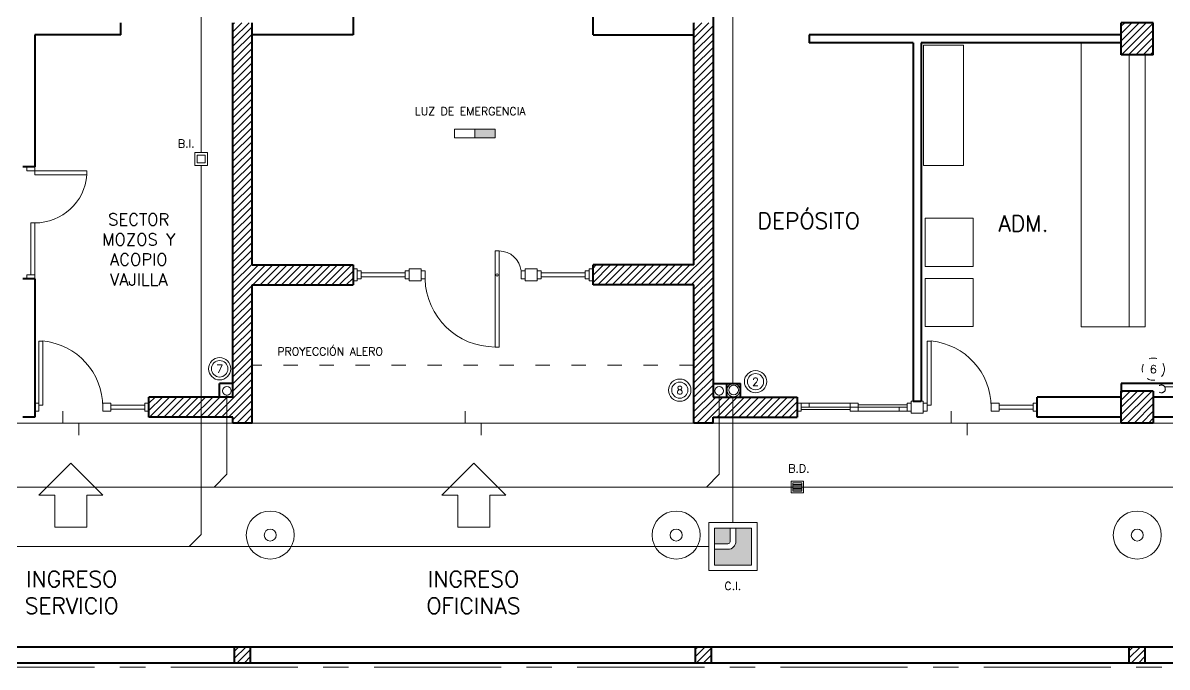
# Model space of a CAD drawing. Extents: x 1009 to 1343, y -172900 to 201.
# Drawn here: x 1032.52 to 1046.82, y 4.7 to 12.75 of the extents above; entities that cross this region are included whole.
import ezdxf

# ---------------------------------------------------------------- set-up
doc = ezdxf.new("R2010")
doc.units = 0
doc.header["$LTSCALE"] = 0.5
for name, pattern in [('ACAD_ISO03W100', [30, 12, -18]), ('CENTER', [50.8, 31.75, -6.35, 6.35, -6.35]), ('DASHED', [19.05, 12.7, -6.35])]:
    doc.linetypes.add(name, pattern=pattern)
for name, color, linetype, lineweight in [('Agua fria', 5, 'ACAD_ISO03W100', 18), ('Carpintería', 55, 'CONTINUOUS', 20), ('Desague primario', 10, 'CONTINUOUS', 18), ('Detalles .05', 243, 'CONTINUOUS', 5), ('Detalles 01', 8, 'CONTINUOUS', 9), ('Equipamiento fijo', 31, 'CONTINUOUS', 13), ('Muros corte', 7, 'CONTINUOUS', 40), ('Pisos', 252, 'CONTINUOUS', 18), ('Pluviales', 41, 'CONTINUOUS', 18), ('Proyección', 4, 'ACAD_ISO03W100', 18), ('Punta 01', 6, 'CONTINUOUS', 9), ('Punta 015', 64, 'CONTINUOUS', 13), ('Punta 02', 11, 'CONTINUOUS', 20), ('Ventilación', 105, 'CONTINUOUS', 18)]:
    doc.layers.add(name, color=color, linetype=linetype, lineweight=lineweight)
doc.styles.add('Texto 1 mm', font='simplex.shx', dxfattribs={"height": 0.1})
doc.styles.add('Texto 1.5 mm', font='simplex.shx', dxfattribs={"height": 0.15})
doc.styles.add('Texto 2 mm', font='simplex.shx', dxfattribs={"height": 0.2})
pattern_1 = [(45, (0.07745, -105.529446), (-0.0449012806, 0.0449012806), [])]
pattern_2 = [(45, (1e-13, -104.45304), (-0.0449012806, 0.0449012806), [])]

msp = doc.modelspace()

# ---------------------------------------------------------------- hatches: boundary and pattern name
at = {"layer": 'Desague primario', "lineweight": 20, "ltscale": 0.01}
h = msp.add_hatch(color=256, dxfattribs=at)
h.paths.add_polyline_path([(1041.164, 6.244), (1041.331, 6.244, 0.351035), (1041.36, 6.268), (1041.36, 6.438), (1041.164, 6.438)], flags=17)
h.paths.add_polyline_path([(1041.624, 6.438), (1041.431, 6.438), (1041.431, 6.274, -0.414214), (1041.331, 6.174), (1041.164, 6.174), (1041.164, 5.978), (1041.624, 5.978)])
at = {"layer": 'Detalles 01'}
h = msp.add_hatch(dxfattribs=at)
h.set_pattern_fill('ANSI31', color=256, scale=0.02, style=0)
h.set_pattern_definition(pattern_2)
h.paths.add_polyline_path([(1035.386, 12.752), (1035.276, 12.752), (1035.146, 12.752), (1035.146, 8.077), (1034.096, 8.077), (1034.096, 7.827), (1035.146, 7.827), (1035.146, 7.752), (1035.386, 7.752), (1035.386, 9.477), (1036.646, 9.477), (1036.646, 9.727), (1035.386, 9.727)])
h = msp.add_hatch(dxfattribs=at)
h.set_pattern_fill('ANSI31', color=256, scale=0.02, style=0)
h.set_pattern_definition(pattern_2)
h.paths.add_polyline_path([(1041.146, 12.752), (1040.906, 12.752), (1040.906, 9.727), (1039.646, 9.727), (1039.646, 9.477), (1040.906, 9.477), (1040.906, 7.752), (1041.146, 7.752), (1041.146, 7.827), (1042.196, 7.827), (1042.196, 8.077), (1041.146, 8.077)])
h = msp.add_hatch(dxfattribs=at)
h.set_pattern_fill('ANSI31', color=256, scale=0.02, style=0)
h.set_pattern_definition(pattern_1)
h.paths.add_polyline_path([(1046.646, 12.352), (1046.646, 12.752), (1046.246, 12.752), (1046.246, 12.352)])
h = msp.add_hatch(dxfattribs=at)
h.set_pattern_fill('ANSI31', color=256, scale=0.02, style=0)
h.set_pattern_definition(pattern_1)
h.paths.add_polyline_path([(1046.646, 8.152), (1046.246, 8.152), (1046.246, 7.752), (1046.646, 7.752)])
h = msp.add_hatch(dxfattribs=at)
h.set_pattern_fill('ANSI31', color=256, scale=0.02, style=0)
h.set_pattern_definition([(45, (-0.05255, -105.529446), (-0.0449012806, 0.0449012806), [])])
h.paths.add_polyline_path([(1035.366, 4.952), (1035.166, 4.952), (1035.166, 4.752), (1035.366, 4.752)])
h = msp.add_hatch(dxfattribs=at)
h.set_pattern_fill('ANSI31', color=256, scale=0.02, style=0)
h.set_pattern_definition([(45, (0.20745, -105.529446), (-0.0449012806, 0.0449012806), [])])
h.paths.add_polyline_path([(1041.126, 4.952), (1040.926, 4.952), (1040.926, 4.752), (1041.126, 4.752)])
h = msp.add_hatch(dxfattribs=at)
h.set_pattern_fill('ANSI31', color=256, scale=0.02, style=0)
h.set_pattern_definition(pattern_1)
h.paths.add_polyline_path([(1046.346, 4.952), (1046.346, 4.752), (1046.546, 4.752), (1046.546, 4.952)])
at = {"layer": 'Punta 01', "lineweight": 20, "ltscale": 0.01}
msp.add_hatch(color=256, dxfattribs=at).paths.add_polyline_path([(1038.169, 11.426), (1038.169, 11.317), (1038.423, 11.317), (1038.423, 11.426)])

# ---------------------------------------------------------------- linework, layer by layer
at = {"layer": 'Agua fria', "lineweight": 20, "ltscale": 0.01}
msp.add_line((1046.79, 8.204), (1051.534, 8.204), dxfattribs=at)
msp.add_circle((1046.646, 8.425), 0.139, dxfattribs=at)
at = {"layer": 'Agua fria', "linetype": 'DASHED', "lineweight": 20, "ltscale": 0.01}
msp.add_circle((1046.748, 8.179), 0.0486, dxfattribs=at)
at = {"layer": 'Carpintería'}
for p, q in [((1032.571, 10.902), (1032.571, 10.952)), ((1032.671, 10.902), (1032.571, 10.902)), ((1032.671, 10.902), (1032.671, 10.952)), ((1032.671, 10.902), (1033.321, 10.902)), ((1032.671, 10.852), (1032.671, 10.902)), ((1033.321, 10.902), (1033.321, 10.852)), ((1033.321, 10.852), (1032.671, 10.852)), ((1032.621, 9.602), (1032.621, 10.252)), ((1032.621, 10.252), (1032.671, 10.252)), ((1032.671, 10.252), (1032.671, 9.602)), ((1038.421, 8.702), (1038.421, 9.902)), ((1038.471, 9.902), (1038.421, 9.902)), ((1038.471, 8.702), (1038.471, 9.902)), ((1032.671, 9.602), (1032.571, 9.602)), ((1032.571, 9.602), (1032.571, 9.552)), ((1032.671, 9.602), (1032.671, 9.552)), ((1036.696, 9.677), (1036.646, 9.677)), ((1036.696, 9.527), (1036.696, 9.677)), ((1036.746, 9.652), (1036.696, 9.652)), ((1036.746, 9.552), (1036.746, 9.652)), ((1037.296, 9.627), (1036.746, 9.627)), ((1037.296, 9.552), (1037.296, 9.652)), ((1037.346, 9.652), (1037.296, 9.652)), ((1037.496, 9.677), (1037.346, 9.677)), ((1037.346, 9.677), (1037.346, 9.527)), ((1037.496, 9.677), (1037.496, 9.527)), ((1037.496, 9.652), (1037.546, 9.652)), ((1037.546, 9.552), (1037.546, 9.652)), ((1038.796, 9.652), (1038.746, 9.652)), ((1038.746, 9.552), (1038.746, 9.652)), ((1038.946, 9.677), (1038.796, 9.677)), ((1038.796, 9.677), (1038.796, 9.527)), ((1038.946, 9.677), (1038.946, 9.527)), ((1038.946, 9.652), (1038.996, 9.652)), ((1038.996, 9.552), (1038.996, 9.652)), ((1039.546, 9.627), (1038.996, 9.627)), ((1039.546, 9.552), (1039.546, 9.652)), ((1039.546, 9.652), (1039.596, 9.652)), ((1039.596, 9.527), (1039.596, 9.677)), ((1039.596, 9.677), (1039.646, 9.677)), ((1036.696, 9.527), (1036.646, 9.527)), ((1036.746, 9.552), (1036.696, 9.552)), ((1037.296, 9.577), (1036.746, 9.577)), ((1037.346, 9.552), (1037.296, 9.552)), ((1037.496, 9.527), (1037.346, 9.527)), ((1037.546, 9.552), (1037.496, 9.552)), ((1038.796, 9.552), (1038.746, 9.552)), ((1038.946, 9.527), (1038.796, 9.527)), ((1038.996, 9.552), (1038.946, 9.552)), ((1039.546, 9.577), (1038.996, 9.577)), ((1039.546, 9.552), (1039.596, 9.552)), ((1039.596, 9.527), (1039.646, 9.527)), ((1032.721, 7.977), (1032.721, 8.777)), ((1032.721, 8.777), (1032.771, 8.777)), ((1032.771, 7.977), (1032.771, 8.777)), ((1043.821, 7.977), (1043.821, 8.777)), ((1043.821, 8.777), (1043.871, 8.777)), ((1043.871, 7.977), (1043.871, 8.777)), ((1038.471, 8.702), (1038.421, 8.702)), ((1043.621, 8.027), (1043.621, 7.877)), ((1043.621, 8.027), (1043.646, 8.027)), ((1043.771, 8.027), (1043.746, 8.027)), ((1043.771, 8.027), (1043.771, 7.877)), ((1032.721, 8.002), (1032.671, 8.002)), ((1032.721, 7.902), (1032.671, 7.902)), ((1032.721, 8.002), (1032.721, 7.902)), ((1032.771, 7.977), (1032.721, 7.977)), ((1033.521, 8.002), (1033.521, 7.902)), ((1033.521, 8.002), (1033.621, 8.002)), ((1033.521, 7.902), (1033.621, 7.902)), ((1033.621, 8.002), (1033.621, 7.902)), ((1033.621, 7.977), (1034.046, 7.977)), ((1033.621, 7.927), (1034.046, 7.927)), ((1034.096, 8.002), (1034.046, 8.002)), ((1034.046, 8.002), (1034.046, 7.902)), ((1034.096, 7.902), (1034.046, 7.902)), ((1042.196, 8.002), (1042.246, 8.002)), ((1042.196, 7.902), (1042.246, 7.902)), ((1042.246, 7.902), (1042.246, 8.002)), ((1042.246, 8.002), (1042.958, 8.002)), ((1042.246, 7.952), (1043.571, 7.952)), ((1042.346, 7.952), (1042.346, 8.002)), ((1042.858, 7.902), (1042.858, 8.002)), ((1042.858, 7.902), (1043.571, 7.902)), ((1042.958, 7.902), (1042.958, 8.002)), ((1043.471, 7.952), (1043.471, 7.902)), ((1043.621, 8.002), (1043.571, 8.002)), ((1043.571, 8.002), (1043.571, 7.902)), ((1043.571, 7.902), (1043.621, 7.902)), ((1043.621, 7.877), (1043.771, 7.877)), ((1043.821, 8.002), (1043.771, 8.002)), ((1043.821, 7.902), (1043.771, 7.902)), ((1043.821, 8.002), (1043.821, 7.902)), ((1043.871, 7.977), (1043.821, 7.977)), ((1044.621, 8.002), (1044.621, 7.902)), ((1044.621, 8.002), (1044.721, 8.002)), ((1044.621, 7.902), (1044.721, 7.902)), ((1044.721, 8.002), (1044.721, 7.902)), ((1044.721, 7.977), (1045.146, 7.977)), ((1044.721, 7.927), (1045.146, 7.927)), ((1045.196, 8.002), (1045.146, 8.002)), ((1045.146, 8.002), (1045.146, 7.902)), ((1045.196, 7.902), (1045.146, 7.902))]:
    msp.add_line(p, q, dxfattribs=at)
at = {"layer": 'Desague primario'}
for p, q in [((1041.394, 21.196), (1041.394, 8.247)), ((1034.748, 21.1), (1034.748, 11.131)), ((1034.748, 10.972), (1034.748, 6.358)), ((1041.394, 8.082), (1041.394, 6.508)), ((1041.431, 6.438), (1041.431, 6.274))]:
    msp.add_line(p, q, dxfattribs=at)
at = {"layer": 'Desague primario', "lineweight": 20, "ltscale": 0.01}
for p, q in [((1041.36, 6.268), (1041.36, 6.438)), ((1034.748, 6.358), (1034.598, 6.208)), ((1041.094, 6.208), (1032.151, 6.208)), ((1041.331, 6.244), (1041.164, 6.244)), ((1041.331, 6.174), (1041.164, 6.174))]:
    msp.add_line(p, q, dxfattribs=at)
for points in [[(1034.668, 11.131), (1034.827, 11.131), (1034.827, 10.972), (1034.668, 10.972)], [(1034.697, 11.101), (1034.797, 11.101), (1034.797, 11.003), (1034.697, 11.003)], [(1041.094, 6.508), (1041.694, 6.508), (1041.694, 5.908), (1041.094, 5.908)], [(1041.164, 6.438), (1041.624, 6.438), (1041.624, 5.978), (1041.164, 5.978)]]:
    msp.add_lwpolyline(points, close=True, dxfattribs=at)
at = {"layer": 'Desague primario'}
for centre, radius in [((1041.676, 8.269), 0.101), ((1041.401, 8.164), 0.0605)]:
    msp.add_circle(centre, radius, dxfattribs=at)
for radius, end in [(0.1, 0), (0.03, 347.3715)]:
    msp.add_arc((1041.331, 6.274), radius, 270, end, dxfattribs=at)
at = {"layer": 'Detalles .05'}
msp.add_circle((1038.446, 9.602), 0.015, dxfattribs=at)
at = {"layer": 'Detalles 01'}
for p, q in [((1033.021, 7.902), (1033.021, 7.752)), ((1038.046, 7.902), (1038.046, 7.752)), ((1042.858, 7.922), (1042.246, 7.922)), ((1043.571, 7.979), (1042.958, 7.979)), ((1044.121, 7.902), (1044.121, 7.752)), ((1033.221, 7.752), (1033.221, 7.602)), ((1038.246, 7.752), (1038.246, 7.602)), ((1044.321, 7.752), (1044.321, 7.602))]:
    msp.add_line(p, q, dxfattribs=at)
at = {"layer": 'Detalles 01', "linetype": 'CENTER', "ltscale": 0.1}
msp.add_line((1063.896, 4.702), (1021.846, 4.702), dxfattribs=at)
at = {"layer": 'Detalles 01'}
for centre, radius in [((1035.611, 6.352), 0.3), ((1040.684, 6.352), 0.3), ((1046.446, 6.352), 0.3), ((1035.611, 6.352), 0.075), ((1040.684, 6.352), 0.075), ((1046.446, 6.352), 0.075)]:
    msp.add_circle(centre, radius, dxfattribs=at)
for centre, radius, start, end in [((1032.669, 10.906), 0.654, 270.1372, 355.2816), ((1038.471, 9.626), 0.276, 5.4526, 90), ((1038.421, 9.577), 0.875, 181.6606, 270), ((1032.69, 7.951), 0.83, 0.1035, 84.4439), ((1043.79, 7.951), 0.83, 0.1035, 84.4439)]:
    msp.add_arc(centre, radius, start, end, dxfattribs=at)
at = {"layer": 'Equipamiento fijo'}
for p, q in [((1044.276, 12.472), (1043.776, 12.472)), ((1043.776, 12.472), (1043.776, 10.972)), ((1044.276, 10.972), (1044.276, 12.472)), ((1045.746, 12.502), (1045.746, 8.952)), ((1046.346, 12.352), (1046.346, 8.952)), ((1046.546, 12.352), (1046.546, 8.952)), ((1043.776, 10.972), (1044.276, 10.972)), ((1043.796, 10.31), (1044.396, 10.31)), ((1043.796, 9.71), (1043.796, 10.31)), ((1044.396, 10.31), (1044.396, 9.71)), ((1044.396, 9.71), (1043.796, 9.71)), ((1043.796, 9.559), (1044.396, 9.559)), ((1043.796, 8.959), (1043.796, 9.559)), ((1044.396, 9.559), (1044.396, 8.959)), ((1044.396, 8.959), (1043.796, 8.959)), ((1046.546, 8.952), (1045.746, 8.952))]:
    msp.add_line(p, q, dxfattribs=at)
at = {"layer": 'Muros corte'}
for p, q in [((1036.646, 18.752), (1036.646, 12.602)), ((1039.646, 12.602), (1039.646, 14.252)), ((1041.146, 13.752), (1041.146, 8.077)), ((1033.746, 12.602), (1033.746, 12.752)), ((1035.146, 8.077), (1035.146, 12.752)), ((1035.386, 9.727), (1035.386, 12.752)), ((1040.906, 9.727), (1040.906, 12.752)), ((1046.646, 12.752), (1046.246, 12.752)), ((1046.246, 12.352), (1046.246, 12.752)), ((1046.646, 12.352), (1046.646, 12.752)), ((1033.746, 12.602), (1032.671, 12.602)), ((1032.671, 12.602), (1032.671, 10.952)), ((1036.646, 12.602), (1035.386, 12.602)), ((1039.646, 12.602), (1040.906, 12.602)), ((1046.246, 12.602), (1042.346, 12.602)), ((1042.346, 12.602), (1042.346, 12.502)), ((1043.646, 12.502), (1042.346, 12.502)), ((1043.646, 12.502), (1043.646, 8.027)), ((1046.246, 12.502), (1043.746, 12.502)), ((1043.746, 12.502), (1043.746, 8.027)), ((1046.646, 12.352), (1046.246, 12.352)), ((1032.671, 10.952), (1032.521, 10.952)), ((1035.386, 9.727), (1036.646, 9.727)), ((1036.646, 9.727), (1036.646, 9.477)), ((1039.646, 9.477), (1039.646, 9.727)), ((1040.906, 9.727), (1039.646, 9.727)), ((1032.671, 9.552), (1032.521, 9.552)), ((1032.671, 9.552), (1032.671, 7.827)), ((1035.386, 9.477), (1036.646, 9.477)), ((1035.386, 7.752), (1035.386, 9.477)), ((1040.906, 9.477), (1039.646, 9.477)), ((1040.906, 7.752), (1040.906, 9.477)), ((1035.146, 8.247), (1034.976, 8.247)), ((1034.976, 8.077), (1034.976, 8.247)), ((1041.146, 8.247), (1041.316, 8.247)), ((1041.316, 8.077), (1041.316, 8.247)), ((1041.316, 8.247), (1041.486, 8.247)), ((1041.486, 8.077), (1041.486, 8.247)), ((1046.986, 8.247), (1046.246, 8.247)), ((1046.246, 8.247), (1046.246, 8.152)), ((1046.646, 8.152), (1046.246, 8.152)), ((1046.246, 7.752), (1046.246, 8.152)), ((1046.646, 8.152), (1046.646, 7.752)), ((1035.146, 8.077), (1034.096, 8.077)), ((1034.096, 7.827), (1034.096, 8.077)), ((1041.146, 8.077), (1042.196, 8.077)), ((1042.196, 8.077), (1042.196, 7.827)), ((1043.646, 8.027), (1043.746, 8.027)), ((1046.246, 8.077), (1045.196, 8.077)), ((1045.196, 7.827), (1045.196, 8.077)), ((1047.746, 8.077), (1046.646, 8.077)), ((1032.671, 7.827), (1032.521, 7.827)), ((1035.146, 7.827), (1034.096, 7.827)), ((1035.146, 7.752), (1035.146, 7.827)), ((1035.386, 7.752), (1035.146, 7.752)), ((1041.146, 7.752), (1040.906, 7.752)), ((1041.146, 7.752), (1041.146, 7.827)), ((1041.146, 7.827), (1042.196, 7.827)), ((1046.246, 7.827), (1045.196, 7.827)), ((1046.646, 7.752), (1046.246, 7.752)), ((1047.746, 7.827), (1046.646, 7.827)), ((1063.846, 4.952), (1021.846, 4.952)), ((1035.166, 4.752), (1035.166, 4.952)), ((1035.366, 4.752), (1035.366, 4.952)), ((1040.926, 4.752), (1040.926, 4.952)), ((1041.126, 4.752), (1041.126, 4.952)), ((1046.346, 4.752), (1046.346, 4.952)), ((1046.546, 4.752), (1046.546, 4.952)), ((1063.846, 4.752), (1021.846, 4.752))]:
    msp.add_line(p, q, dxfattribs=at)
at = {"layer": 'Muros corte', "lineweight": 20}
msp.add_line((1041.316, 8.077), (1041.316, 8.247), dxfattribs=at)
at = {"layer": 'Pisos'}
for p, q in [((1035.146, 7.752), (1030.046, 7.752)), ((1040.906, 7.752), (1035.386, 7.752)), ((1046.246, 7.752), (1041.146, 7.752)), ((1051.846, 7.752), (1046.646, 7.752))]:
    msp.add_line(p, q, dxfattribs=at)
at = {"layer": 'Pluviales', "lineweight": 20, "ltscale": 0.01}
for p, q in [((1035.069, 8.099), (1035.069, 7.111)), ((1041.221, 8.099), (1041.221, 7.111)), ((1034.91, 6.952), (1035.069, 7.111)), ((1041.061, 6.952), (1041.221, 7.111)), ((1041.995, 6.952), (1031.922, 6.952)), ((1052.246, 6.952), (1041.922, 6.952)), ((1042.143, 7.004), (1042.254, 7.004)), ((1042.143, 6.9), (1042.143, 7.004)), ((1042.143, 6.986), (1042.254, 6.986)), ((1042.143, 6.969), (1042.254, 6.969)), ((1042.143, 6.952), (1042.254, 6.952)), ((1042.143, 6.934), (1042.254, 6.934)), ((1042.143, 6.917), (1042.254, 6.917)), ((1042.254, 6.9), (1042.143, 6.9)), ((1042.254, 7.004), (1042.254, 6.9))]:
    msp.add_line(p, q, dxfattribs=at)
msp.add_lwpolyline([(1042.122, 7.026), (1042.275, 7.026), (1042.275, 6.878), (1042.122, 6.878)], close=True, dxfattribs=at)
at = {"layer": 'Pluviales'}
for centre, radius in [((1034.979, 8.43), 0.139), ((1040.729, 8.163), 0.139), ((1035.07, 8.154), 0.055), ((1041.221, 8.154), 0.055)]:
    msp.add_circle(centre, radius, dxfattribs=at)
at = {"layer": 'Pluviales', "lineweight": 20, "ltscale": 0.01}
for centre, radius in [((1034.979, 8.43), 0.103), ((1040.729, 8.163), 0.101)]:
    msp.add_circle(centre, radius, dxfattribs=at)
at = {"layer": 'Proyección', "ltscale": 0.03}
msp.add_line((1040.906, 8.477), (1035.386, 8.477), dxfattribs=at)
at = {"layer": 'Punta 01', "lineweight": 20, "ltscale": 0.01}
msp.add_line((1038.169, 11.317), (1038.169, 11.426), dxfattribs=at)
msp.add_lwpolyline([(1037.915, 11.426), (1038.423, 11.426), (1038.423, 11.317), (1037.915, 11.317)], close=True, dxfattribs=at)
at = {"layer": 'Punta 02'}
for p, q in [((1032.72, 6.851), (1033.12, 7.251)), ((1033.52, 6.851), (1033.12, 7.251)), ((1037.755, 6.851), (1038.155, 7.251)), ((1038.555, 6.851), (1038.155, 7.251)), ((1032.72, 6.851), (1032.92, 6.851)), ((1032.92, 6.851), (1032.92, 6.451)), ((1033.32, 6.851), (1033.32, 6.451)), ((1033.32, 6.851), (1033.52, 6.851)), ((1037.755, 6.851), (1037.955, 6.851)), ((1037.955, 6.851), (1037.955, 6.451)), ((1038.355, 6.851), (1038.355, 6.451)), ((1038.355, 6.851), (1038.555, 6.851)), ((1032.92, 6.451), (1033.32, 6.451)), ((1037.955, 6.451), (1038.355, 6.451))]:
    msp.add_line(p, q, dxfattribs=at)
at = {"layer": 'Ventilación'}
for centre, radius in [((1041.676, 8.269), 0.139), ((1041.401, 8.164), 0.0828)]:
    msp.add_circle(centre, radius, dxfattribs=at)

# ---------------------------------------------------------------- texts
at = {"layer": 'Punta 01', "lineweight": 20, "char_height": 0.1, "style": 'Texto 1 mm'}
for s, insert, width, attachment_point in [('LUZ DE EMERGENCIA', (1037.418, 11.698), 1.58358, 1), ('B.I.', (1034.562, 11.293), 0.7584, 2), ('PROYECCIÓN ALERO', (1035.7, 8.696), 1.54934, 1), ('B.D.', (1042.217, 7.235), 0.7584, 2), ('C.I.', (1041.392, 5.766), 0.7584, 2)]:
    msp.add_mtext(s, dxfattribs=dict(at, insert=insert, width=width, attachment_point=attachment_point))
at = {"layer": 'Punta 01', "char_height": 0.1, "width": 0.92289, "attachment_point": 2, "style": 'Texto 1 mm'}
for s, insert in [('7', (1034.979, 8.479)), ('8', (1040.729, 8.211))]:
    msp.add_mtext(s, dxfattribs=dict(at, insert=insert))
at = {"layer": 'Punta 01', "lineweight": 20, "ltscale": 0.01, "char_height": 0.1, "width": 0.92289, "attachment_point": 2, "style": 'Texto 1 mm'}
for s, insert in [('6', (1046.646, 8.474)), ('2', (1041.676, 8.317))]:
    msp.add_mtext(s, dxfattribs=dict(at, insert=insert))
at = {"layer": 'Punta 015', "lineweight": 20, "insert": (1033.968, 10.371), "char_height": 0.15, "width": 0.99333, "attachment_point": 2, "style": 'Texto 1.5 mm'}
msp.add_mtext('SECTOR MOZOS Y ACOPIO VAJILLA', dxfattribs=at)
at = {"layer": 'Punta 02', "lineweight": 20, "char_height": 0.2, "style": 'Texto 2 mm'}
for s, insert, width, attachment_point in [('DEPÓSITO', (1041.701, 10.379), 1.4569, 1), ('ADM.', (1044.711, 10.345), 0.68305, 1), ('INGRESO\\PSERVICIO', (1033.131, 5.903), 1.4466, 2), ('INGRESO\\POFICINAS', (1038.151, 5.903), 1.4466, 2)]:
    msp.add_mtext(s, dxfattribs=dict(at, insert=insert, width=width, attachment_point=attachment_point))

doc.saveas('drawing.dxf')
